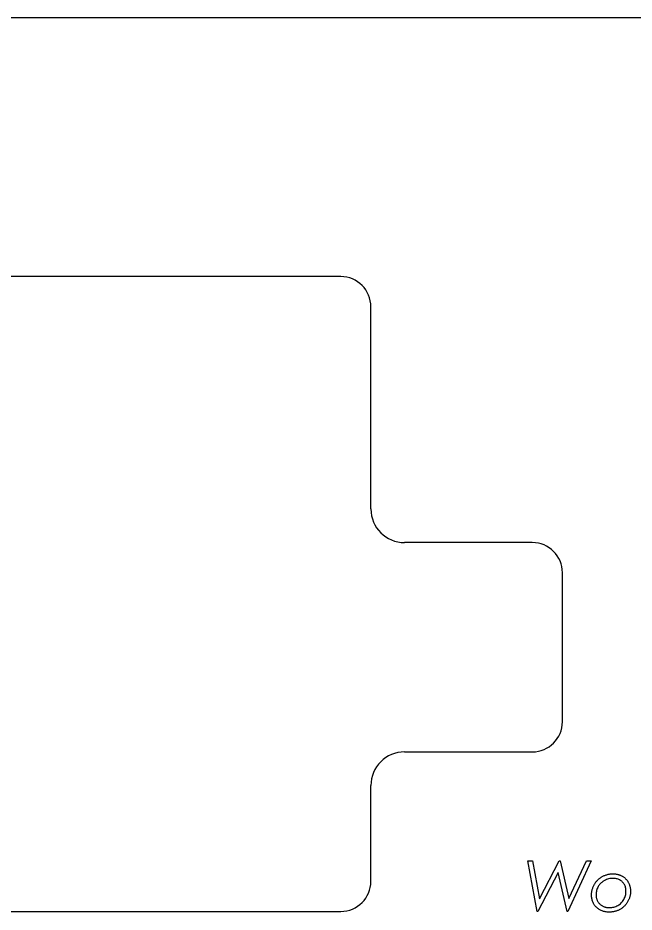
# Model space of a CAD drawing. Extents: x 0 to 0.124, y 0 to 0.206.
# Drawn here: x 0.06595 to 0.0949, y 0.16357 to 0.2056 of the extents above; entities that cross this region are included whole.
import ezdxf

# ---------------------------------------------------------------- set-up
doc = ezdxf.new("R2010")
doc.units = 0
doc.layers.get('0').update_dxf_attribs({"linetype": 'CONTINUOUS'})

msp = doc.modelspace()

# ---------------------------------------------------------------- linework, layer by layer
at = {"color": 7, "linetype": 'CONTINUOUS'}
for p, q in [((0.103617, 0.205602), (0.023617, 0.205602)), ((0.081117, 0.193442), (0.014617, 0.193442)), ((0.082537, 0.182522), (0.082537, 0.192022)), ((0.090117, 0.180942), (0.084117, 0.180942)), ((0.091537, 0.172522), (0.091537, 0.179522)), ((0.084117, 0.171102), (0.090117, 0.171102)), ((0.082537, 0.165022), (0.082537, 0.169522)), ((0.089911, 0.165983), (0.090127, 0.165983)), ((0.090355, 0.163602), (0.089911, 0.165983)), ((0.090127, 0.165983), (0.09046, 0.164202)), ((0.09046, 0.164202), (0.091378, 0.165983)), ((0.091378, 0.165983), (0.091424, 0.165983)), ((0.091424, 0.165983), (0.091834, 0.164208)), ((0.092891, 0.165983), (0.091784, 0.163602)), ((0.091834, 0.164208), (0.092658, 0.165983)), ((0.092658, 0.165983), (0.092891, 0.165983)), ((0.09133, 0.165434), (0.090385, 0.163602)), ((0.091753, 0.163602), (0.09133, 0.165434)), ((0.016117, 0.163602), (0.081117, 0.163602)), ((0.090385, 0.163602), (0.090355, 0.163602)), ((0.091784, 0.163602), (0.091753, 0.163602))]:
    msp.add_line(p, q, dxfattribs=at)
for centre, radius, start, end in [((0.081117, 0.192022), 0.00142, 0, 90), ((0.084117, 0.182522), 0.00158, 180, 270), ((0.090117, 0.179522), 0.00142, 0, 90), ((0.090117, 0.172522), 0.00142, 270, 0), ((0.084117, 0.169522), 0.00158, 90, 180), ((0.081117, 0.165022), 0.00142, 270, 0)]:
    msp.add_arc(centre, radius, start, end, dxfattribs=at)
for points, knots in [([(0.092903, 0.164373), (0.092903, 0.164395), (0.092903, 0.16444), (0.092911, 0.164507), (0.092921, 0.164572), (0.092936, 0.164636), (0.092955, 0.164699), (0.092978, 0.16476), (0.093006, 0.16482), (0.093037, 0.164878), (0.093072, 0.164934), (0.093111, 0.164988), (0.093152, 0.165038), (0.093197, 0.165085), (0.093245, 0.165129), (0.093297, 0.165169), (0.093351, 0.165207), (0.093408, 0.165242), (0.093467, 0.165272), (0.093528, 0.165299), (0.09359, 0.165322), (0.093653, 0.16534), (0.093718, 0.165355), (0.093784, 0.165365), (0.093851, 0.165372), (0.093896, 0.165372), (0.093919, 0.165373)], [0, 0, 0, 0, 0.042696, 0.084686, 0.12639, 0.167728, 0.208896, 0.249984, 0.291401, 0.333356, 0.375219, 0.416763, 0.457747, 0.498561, 0.539624, 0.580696, 0.622136, 0.664197, 0.706543, 0.74826, 0.789808, 0.831177, 0.872743, 0.914744, 0.957003, 1, 1, 1, 1]), ([(0.093919, 0.165373), (0.093937, 0.165372), (0.093974, 0.165372), (0.094029, 0.165366), (0.094083, 0.165358), (0.094136, 0.165347), (0.094187, 0.165332), (0.094237, 0.165314), (0.094286, 0.165293), (0.094334, 0.165268), (0.09438, 0.165241), (0.094423, 0.165211), (0.094464, 0.165179), (0.094502, 0.165143), (0.094538, 0.165105), (0.094571, 0.165065), (0.094601, 0.165022), (0.094629, 0.164977), (0.094654, 0.16493), (0.094675, 0.16488), (0.094693, 0.16483), (0.094709, 0.164778), (0.09472, 0.164724), (0.094728, 0.164669), (0.094734, 0.164612), (0.094734, 0.164573), (0.094734, 0.164554)], [0, 0, 0, 0, 0.043178, 0.085798, 0.127955, 0.169492, 0.21059, 0.251785, 0.293106, 0.334688, 0.375877, 0.41671, 0.457157, 0.497361, 0.537295, 0.577399, 0.618141, 0.659204, 0.70046, 0.741927, 0.78347, 0.825379, 0.867637, 0.910889, 0.954978, 1, 1, 1, 1]), ([(0.093912, 0.165159), (0.093877, 0.165158), (0.093807, 0.165155), (0.093703, 0.165136), (0.093603, 0.165103), (0.093524, 0.165066), (0.093462, 0.165032), (0.093419, 0.165003), (0.093379, 0.164971), (0.093341, 0.164937), (0.093306, 0.164902), (0.093274, 0.164863), (0.093244, 0.164822), (0.093208, 0.164765), (0.093171, 0.164689), (0.093139, 0.164593), (0.09312, 0.164492), (0.093117, 0.164423), (0.093116, 0.164388)], [0, 0, 0, 0, 0.085796, 0.170169, 0.254478, 0.340274, 0.38296, 0.425227, 0.466204, 0.507184, 0.547833, 0.588093, 0.628996, 0.669892, 0.751506, 0.832882, 0.915359, 1, 1, 1, 1]), ([(0.094521, 0.164558), (0.09452, 0.164587), (0.094518, 0.164643), (0.094503, 0.164724), (0.094479, 0.164801), (0.094445, 0.164872), (0.094402, 0.164937), (0.09435, 0.164994), (0.094291, 0.165044), (0.094223, 0.165084), (0.094151, 0.165118), (0.094074, 0.165141), (0.093995, 0.165156), (0.09394, 0.165158), (0.093912, 0.165159)], [0, 0, 0, 0, 0.089766, 0.175321, 0.258465, 0.3402, 0.42099, 0.500675, 0.580559, 0.663056, 0.746382, 0.829228, 0.913714, 1, 1, 1, 1]), ([(0.09372, 0.163571), (0.093691, 0.163572), (0.093633, 0.163573), (0.09355, 0.163584), (0.09347, 0.163602), (0.093395, 0.163626), (0.093323, 0.163658), (0.093255, 0.163697), (0.093191, 0.163743), (0.093132, 0.163796), (0.093079, 0.163854), (0.093031, 0.163917), (0.092991, 0.163983), (0.092959, 0.164054), (0.092934, 0.164128), (0.092915, 0.164206), (0.092905, 0.164288), (0.092903, 0.164344), (0.092903, 0.164373)], [0, 0, 0, 0, 0.068097, 0.133361, 0.196602, 0.258338, 0.319426, 0.379891, 0.440884, 0.503046, 0.565154, 0.62569, 0.68589, 0.746116, 0.807028, 0.869264, 0.933373, 1, 1, 1, 1]), ([(0.093116, 0.164388), (0.093117, 0.164367), (0.093118, 0.164324), (0.093126, 0.164261), (0.09314, 0.164202), (0.093159, 0.164146), (0.093184, 0.164092), (0.093214, 0.164042), (0.09325, 0.163995), (0.093291, 0.163952), (0.093336, 0.163913), (0.093385, 0.163878), (0.093437, 0.163849), (0.093492, 0.163826), (0.09355, 0.163807), (0.093612, 0.163795), (0.093677, 0.163786), (0.093721, 0.163785), (0.093744, 0.163785)], [0, 0, 0, 0, 0.066851, 0.131248, 0.193328, 0.253606, 0.313156, 0.37285, 0.43301, 0.494048, 0.555226, 0.61609, 0.676319, 0.737706, 0.800146, 0.863918, 0.930733, 1, 1, 1, 1]), ([(0.094734, 0.164554), (0.094734, 0.164532), (0.094733, 0.164488), (0.094726, 0.164422), (0.094716, 0.164357), (0.094701, 0.164294), (0.094682, 0.164232), (0.094658, 0.164171), (0.094631, 0.164111), (0.094599, 0.164053), (0.094564, 0.163998), (0.094526, 0.163945), (0.094485, 0.163895), (0.094441, 0.163849), (0.094394, 0.163806), (0.094344, 0.163766), (0.094292, 0.16373), (0.094236, 0.163697), (0.094178, 0.163667), (0.094118, 0.163642), (0.094057, 0.16362), (0.093993, 0.163602), (0.093927, 0.163588), (0.09386, 0.163579), (0.09379, 0.163572), (0.093743, 0.163572), (0.09372, 0.163571)], [0, 0, 0, 0, 0.042379, 0.084048, 0.125435, 0.166757, 0.207913, 0.249102, 0.290671, 0.332786, 0.374675, 0.416076, 0.456677, 0.497129, 0.537389, 0.577651, 0.618527, 0.659367, 0.700505, 0.741587, 0.783313, 0.825084, 0.867457, 0.910548, 0.954899, 1, 1, 1, 1]), ([(0.093744, 0.163785), (0.093779, 0.163786), (0.093849, 0.163789), (0.09395, 0.163807), (0.094047, 0.163838), (0.094138, 0.16388), (0.094221, 0.163935), (0.094296, 0.164), (0.094363, 0.164077), (0.094419, 0.164163), (0.094464, 0.164256), (0.094497, 0.164354), (0.094517, 0.164455), (0.094519, 0.164524), (0.094521, 0.164558)], [0, 0, 0, 0, 0.086753, 0.17039, 0.252309, 0.334159, 0.415636, 0.496372, 0.578504, 0.662794, 0.747763, 0.831774, 0.91517, 1, 1, 1, 1])]:
    msp.add_open_spline(points, degree=3, knots=knots, dxfattribs=at)

doc.saveas('drawing.dxf')
